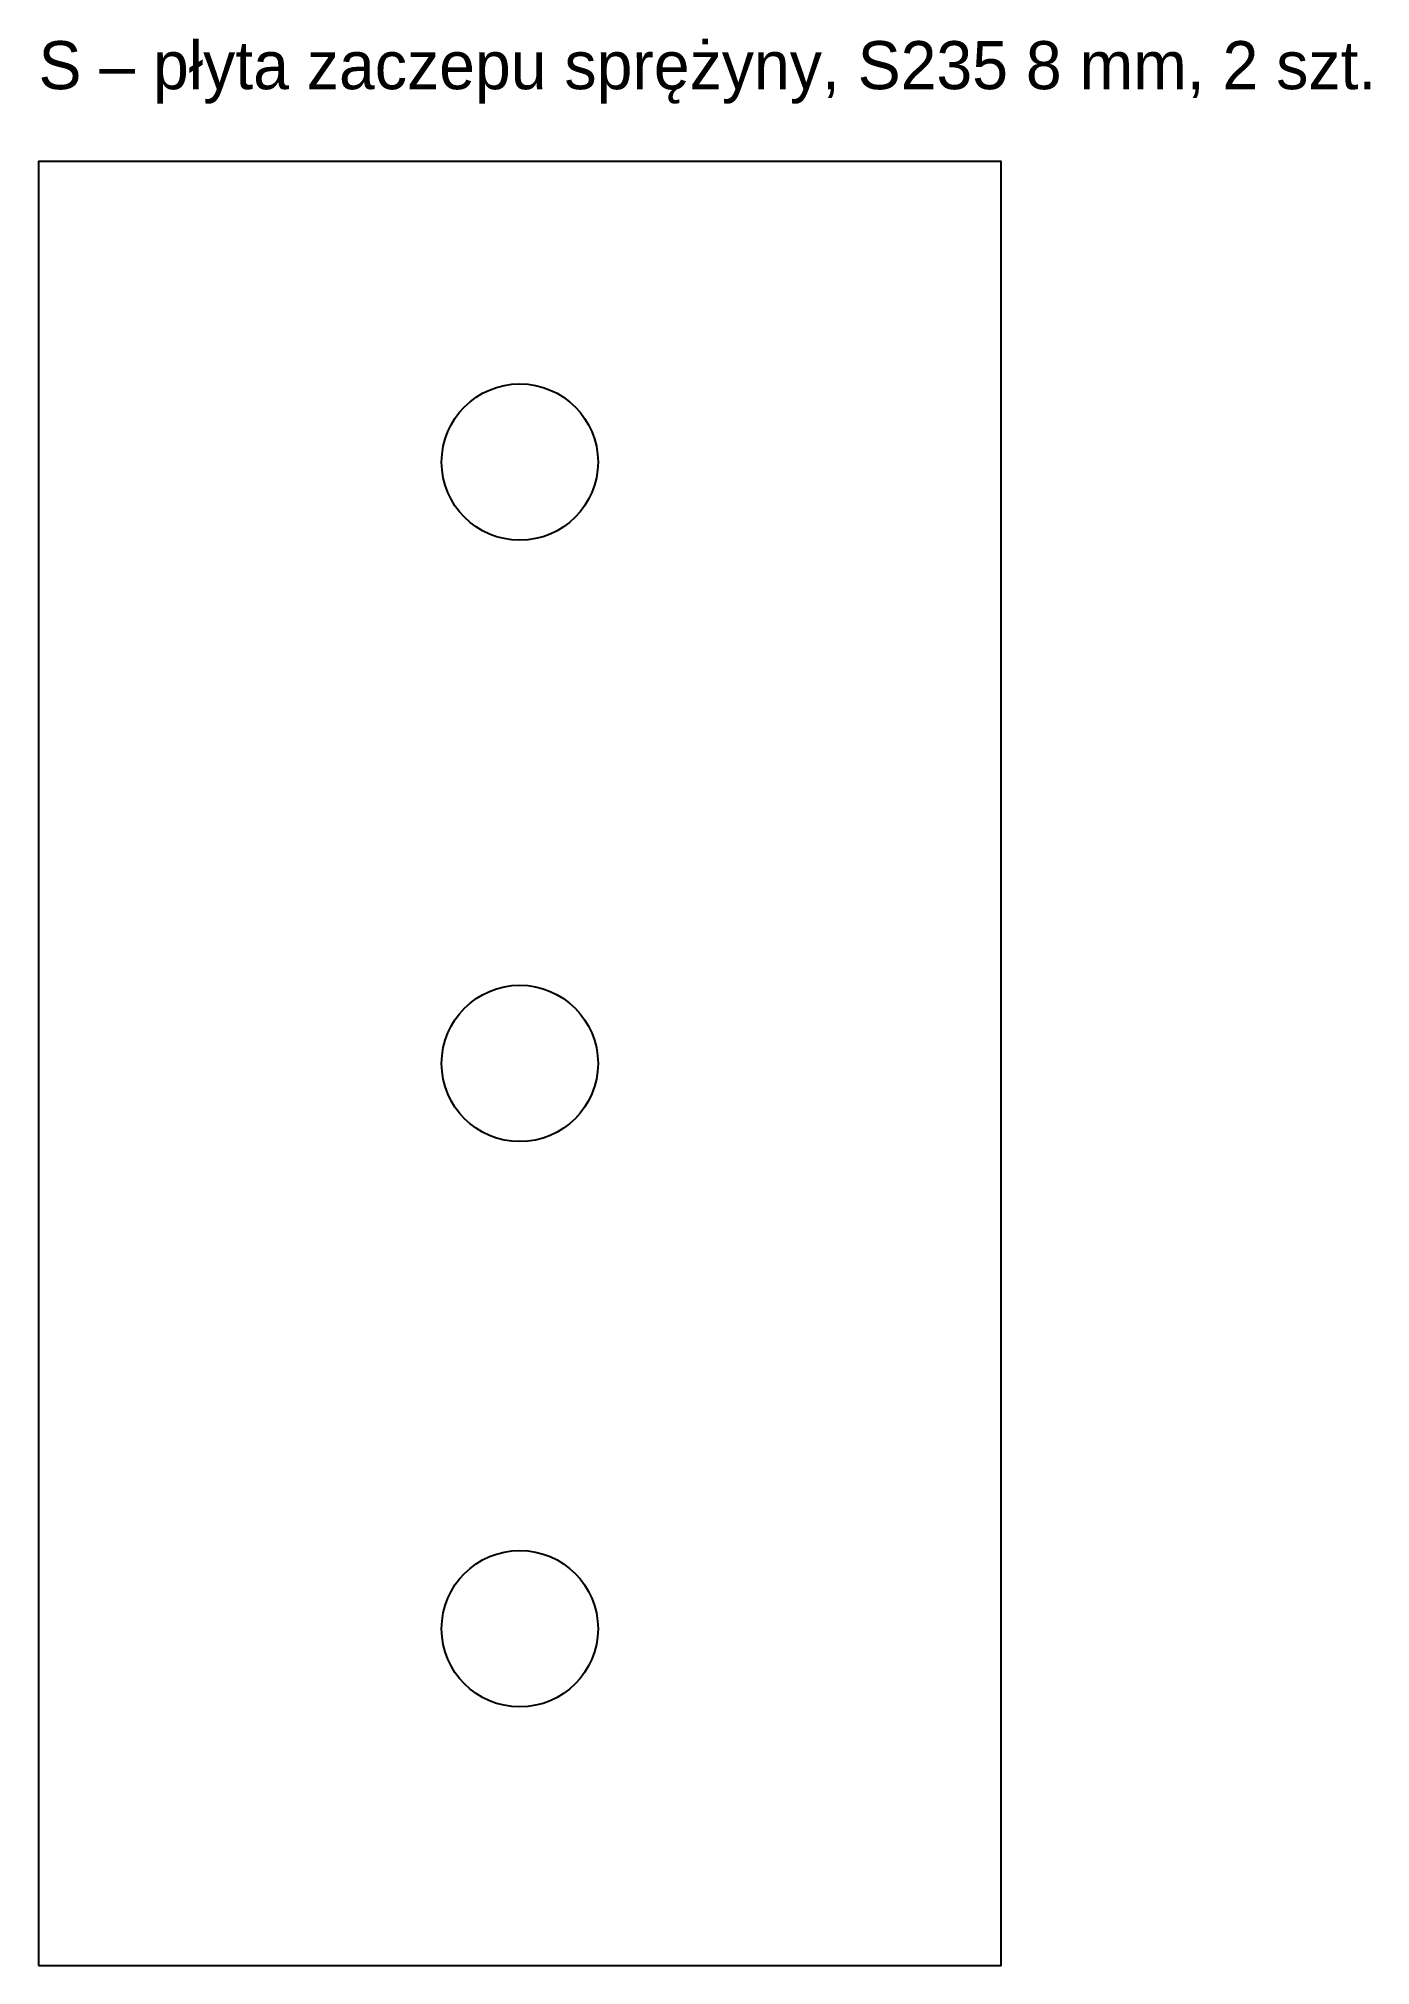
# Model space of a CAD drawing. Header units: millimetres. Extents: x 0 to 111, y 0 to 160.
import ezdxf

# ---------------------------------------------------------------- set-up
doc = ezdxf.new("R2010")
doc.units = ezdxf.units.MM
doc.layers.add('CIECIE', color=7, linetype='Continuous')
doc.layers.add('OPIS', color=3, linetype='Continuous')

msp = doc.modelspace()

# ---------------------------------------------------------------- linework, layer by layer
at = {"layer": 'CIECIE'}
msp.add_lwpolyline([(0, 0), (80, 0), (80, 150), (0, 150)], close=True, dxfattribs=at)
for centre in [(40, 125), (40, 75), (40, 28)]:
    msp.add_circle(centre, 6.5, dxfattribs=at)

# ---------------------------------------------------------------- texts
at = {"layer": 'OPIS'}
msp.add_text('S – płyta zaczepu sprężyny, S235 8 mm, 2 szt.', height=4, dxfattribs=at).set_placement((0, 156))

doc.saveas('drawing.dxf')
